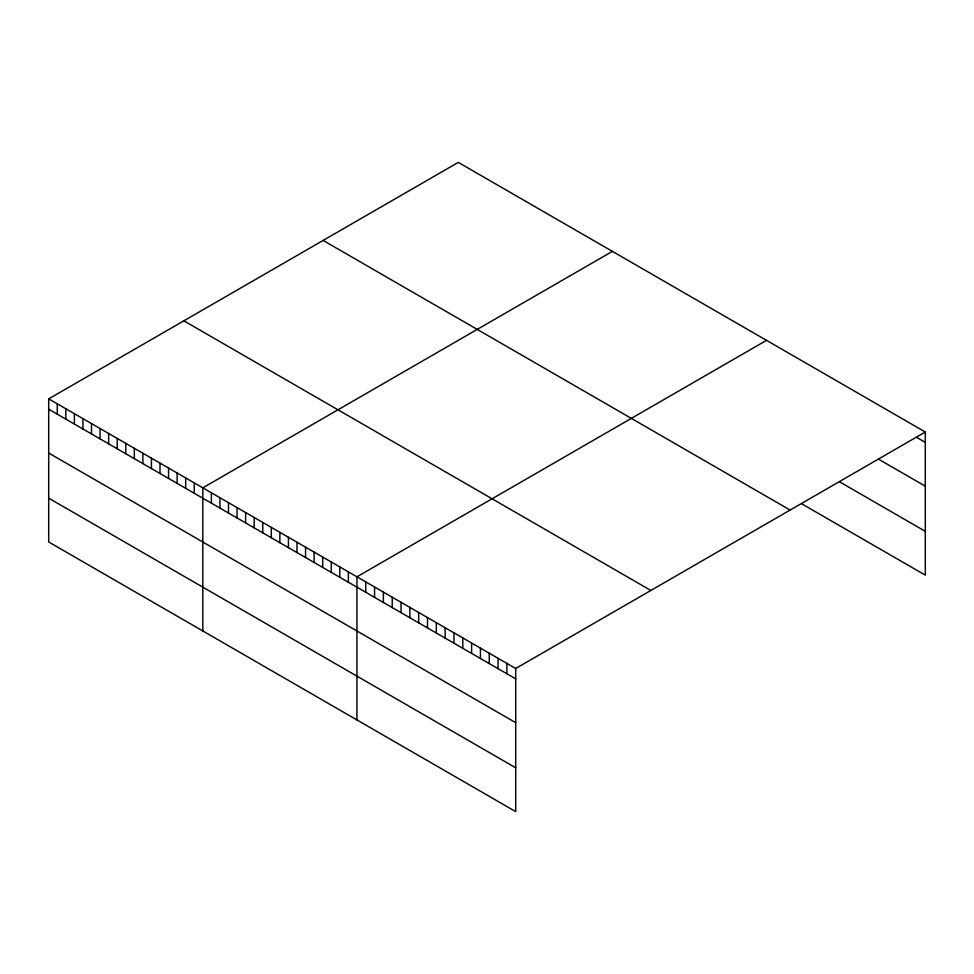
<?xml version="1.0" encoding="UTF-8"?>
<svg xmlns="http://www.w3.org/2000/svg" width="974" height="974" viewBox="0 0 974 974"><rect width="100%" height="100%" fill="white"/><g stroke="black" fill="none" stroke-linecap="round" stroke-linejoin="round"><path stroke-width="1.46" d="M48.7 398.865L515.709 668.493L515.709 811.61L48.7 541.982L48.7 398.865L458.291 162.39L925.3 432.018L925.3 575.135L801.797 503.838M612.403 251.365L202.811 487.84L202.811 630.957M766.514 340.352L356.934 576.815L356.934 719.932M515.709 668.493L925.3 432.018M916.473 437.289L925.3 442.379M878.67 459.265L925.3 486.184M839.612 481.85L925.3 531.329M323.124 240.432L790.133 510.059M183.867 320.836L650.875 590.463M48.7 409.226L515.709 678.854M48.7 453.032L515.709 722.659M48.7 498.164L515.709 767.792M506.894 663.404L506.894 673.764M498.067 658.302L498.067 668.663M489.252 653.213L489.252 663.574M480.426 648.124L480.426 658.485M471.611 643.035L471.611 653.384M462.784 637.933L462.784 648.294M453.969 632.844L453.969 643.205M445.142 627.755L445.142 638.104M436.315 622.654L436.315 633.015M427.501 617.565L427.501 627.926M418.674 612.476L418.674 622.836M409.859 607.374L409.859 617.735M401.032 602.285L401.032 612.646M392.218 597.196L392.218 607.557M383.391 592.095L383.391 602.456M374.576 587.005L374.576 597.366M365.749 581.916L365.749 592.277M348.363 571.872L348.363 582.233M339.804 566.929L339.804 577.29M331.245 561.986L331.245 572.347M322.686 557.043L322.686 567.404M314.115 552.1L314.115 562.461M305.556 547.157L305.556 557.518M296.997 542.214L296.997 552.575M288.438 537.271L288.438 547.632M279.867 532.328L279.867 542.688M271.308 527.384L271.308 537.745M262.749 522.441L262.749 532.802M254.19 517.498L254.19 527.859M245.618 512.555L245.618 522.916M237.059 507.612L237.059 517.973M228.5 502.669L228.5 513.03M219.941 497.726L219.941 508.087M211.382 492.783L211.382 503.144M194.252 482.897L194.252 493.258M185.693 477.954L185.693 488.315M177.134 473.011L177.134 483.372M168.563 468.068L168.563 478.429M160.004 463.125L160.004 473.486M151.445 458.182L151.445 468.543M142.886 453.239L142.886 463.6M134.315 448.296L134.315 458.657M125.756 443.353L125.756 453.714M117.197 438.41L117.197 448.771M108.638 433.467L108.638 443.827M100.066 428.523L100.066 438.884M91.507 423.58L91.507 433.941M82.948 418.637L82.948 428.998M74.389 413.694L74.389 424.055M65.818 408.751L65.818 419.112M57.259 403.808L57.259 414.169"/></g></svg>
